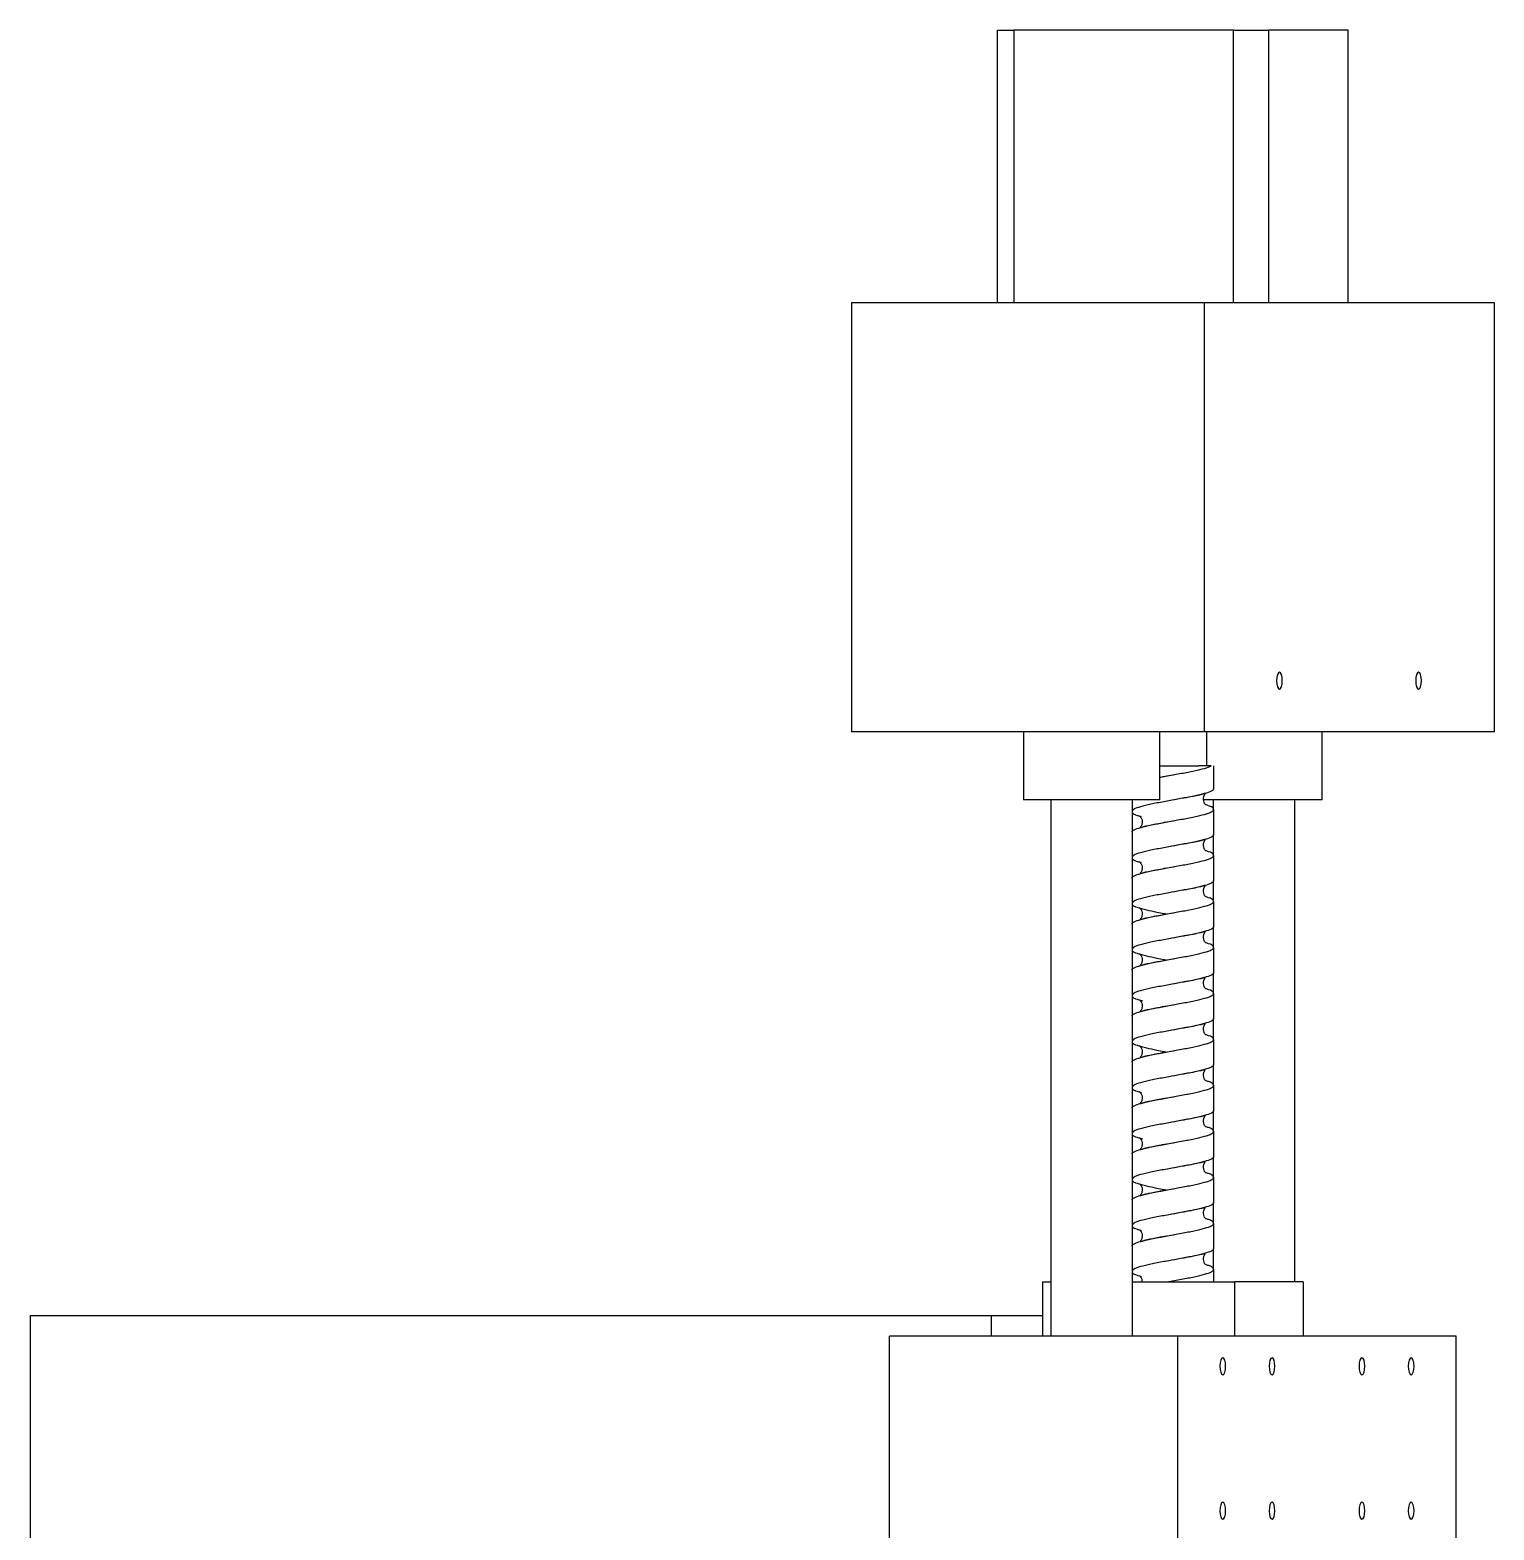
# Model space of a CAD drawing. Header units: millimetres. Extents: x 0 to 420, y 0 to 297.
# Drawn here: x 68.57 to 90.05, y 172.26 to 194.27 of the extents above; entities that cross this region are included whole.
import ezdxf

# ---------------------------------------------------------------- set-up
doc = ezdxf.new("R2010")
doc.units = ezdxf.units.MM

msp = doc.modelspace()

# ---------------------------------------------------------------- linework, layer by layer
at = {"color": 7, "linetype": 'Continuous', "lineweight": 25}
for p, q in [((82.768, 190.271), (82.768, 194.271)), ((82.768, 194.271), (83.008, 194.271)), ((83.008, 194.271), (83.008, 190.271)), ((86.233, 194.271), (83.008, 194.271)), ((86.233, 190.271), (86.233, 194.271)), ((86.233, 194.271), (86.745, 194.271)), ((86.745, 194.271), (86.745, 190.271)), ((87.913, 194.271), (86.745, 194.271)), ((87.913, 190.271), (87.913, 194.271)), ((80.627, 190.271), (85.799, 190.271)), ((80.627, 190.271), (80.627, 183.971)), ((85.799, 190.271), (85.799, 183.971)), ((85.799, 190.271), (90.054, 190.271)), ((90.054, 190.271), (90.054, 183.971)), ((85.799, 183.971), (80.627, 183.971)), ((83.149, 183.971), (83.149, 182.971)), ((85.149, 182.971), (85.149, 183.971)), ((90.054, 183.971), (85.799, 183.971)), ((85.84, 183.471), (85.84, 183.971)), ((87.532, 182.971), (87.532, 183.971)), ((85.149, 183.471), (85.723, 183.471)), ((85.94, 183.138), (85.94, 183.471)), ((83.809, 182.971), (83.149, 182.971)), ((83.549, 182.971), (83.549, 175.1)), ((85.149, 182.971), (83.809, 182.971)), ((84.749, 175.1), (84.749, 182.971)), ((86.191, 182.971), (85.78, 182.971)), ((85.932, 182.971), (85.932, 182.851)), ((87.532, 182.971), (86.191, 182.971)), ((87.132, 175.9), (87.132, 182.971)), ((85.94, 182.463), (85.94, 182.833)), ((85.932, 182.457), (85.932, 182.176)), ((85.94, 181.788), (85.94, 182.158)), ((85.932, 181.782), (85.932, 181.501)), ((85.94, 181.113), (85.94, 181.483)), ((85.932, 181.107), (85.932, 180.826)), ((85.94, 180.438), (85.94, 180.808)), ((85.932, 180.432), (85.932, 180.151)), ((85.94, 179.763), (85.94, 180.133)), ((85.932, 179.757), (85.932, 179.476)), ((85.94, 179.088), (85.94, 179.458)), ((85.932, 179.082), (85.932, 178.801)), ((85.94, 178.413), (85.94, 178.783)), ((85.932, 178.407), (85.932, 178.126)), ((85.94, 177.738), (85.94, 178.108)), ((85.932, 177.732), (85.932, 177.451)), ((85.94, 177.063), (85.94, 177.433)), ((85.932, 177.057), (85.932, 176.776)), ((85.94, 176.388), (85.94, 176.758)), ((85.932, 176.382), (85.932, 176.101)), ((83.43, 175.9), (83.549, 175.9)), ((83.43, 175.9), (83.43, 175.1)), ((84.749, 175.9), (86.25, 175.9)), ((85.249, 175.898), (85.352, 175.916)), ((85.94, 175.9), (85.94, 176.083)), ((86.25, 175.1), (86.25, 175.9)), ((87.251, 175.9), (86.25, 175.9)), ((87.251, 175.9), (87.251, 175.1)), ((68.571, 175.4), (68.571, 171.8)), ((82.675, 175.4), (68.571, 175.4)), ((82.675, 175.4), (82.675, 175.1)), ((83.43, 175.4), (82.675, 175.4)), ((81.182, 172.1), (81.182, 175.1)), ((85.414, 175.1), (81.182, 175.1)), ((85.414, 172.1), (85.414, 175.1)), ((89.498, 175.1), (85.414, 175.1)), ((89.498, 172.1), (89.498, 175.1))]:
    msp.add_line(p, q, dxfattribs=at)
at = {"color": 7, "linetype": 'Continuous', "lineweight": 25, "flags": 128}
for points in [[(86.947, 184.721), (86.944, 184.769), (86.935, 184.81), (86.921, 184.837), (86.905, 184.846), (86.889, 184.837), (86.875, 184.81), (86.866, 184.769), (86.862, 184.721), (86.866, 184.673), (86.875, 184.633), (86.889, 184.606), (86.905, 184.596), (86.921, 184.606), (86.935, 184.633), (86.944, 184.673), (86.947, 184.721)], [(88.99, 184.721), (88.987, 184.769), (88.977, 184.81), (88.964, 184.837), (88.947, 184.846), (88.931, 184.837), (88.917, 184.81), (88.908, 184.769), (88.905, 184.721), (88.908, 184.673), (88.917, 184.633), (88.931, 184.606), (88.947, 184.596), (88.964, 184.606), (88.977, 184.633), (88.987, 184.673), (88.99, 184.721)], [(86.074, 174.785), (86.057, 174.776), (86.044, 174.749), (86.034, 174.708), (86.031, 174.66), (86.034, 174.613), (86.044, 174.572), (86.057, 174.545), (86.074, 174.535), (86.09, 174.545), (86.104, 174.572), (86.113, 174.613), (86.116, 174.66), (86.113, 174.708), (86.104, 174.749), (86.09, 174.776), (86.074, 174.785)], [(86.796, 174.785), (86.78, 174.776), (86.766, 174.749), (86.757, 174.708), (86.753, 174.66), (86.757, 174.613), (86.766, 174.572), (86.78, 174.545), (86.796, 174.535), (86.812, 174.545), (86.826, 174.572), (86.835, 174.613), (86.838, 174.66), (86.835, 174.708), (86.826, 174.749), (86.812, 174.776), (86.796, 174.785)], [(88.116, 174.785), (88.1, 174.776), (88.086, 174.749), (88.077, 174.708), (88.074, 174.66), (88.077, 174.613), (88.086, 174.572), (88.1, 174.545), (88.116, 174.535), (88.132, 174.545), (88.146, 174.572), (88.155, 174.613), (88.159, 174.66), (88.155, 174.708), (88.146, 174.749), (88.132, 174.776), (88.116, 174.785)], [(88.838, 174.785), (88.822, 174.776), (88.808, 174.749), (88.799, 174.708), (88.796, 174.66), (88.799, 174.613), (88.808, 174.572), (88.822, 174.545), (88.838, 174.535), (88.854, 174.545), (88.868, 174.572), (88.877, 174.613), (88.881, 174.66), (88.877, 174.708), (88.868, 174.749), (88.854, 174.776), (88.838, 174.785)], [(86.074, 172.664), (86.057, 172.655), (86.044, 172.627), (86.034, 172.587), (86.031, 172.539), (86.034, 172.491), (86.044, 172.451), (86.057, 172.424), (86.074, 172.414), (86.09, 172.424), (86.104, 172.451), (86.113, 172.491), (86.116, 172.539), (86.113, 172.587), (86.104, 172.627), (86.09, 172.655), (86.074, 172.664)], [(86.796, 172.664), (86.78, 172.655), (86.766, 172.627), (86.757, 172.587), (86.753, 172.539), (86.757, 172.491), (86.766, 172.451), (86.78, 172.424), (86.796, 172.414), (86.812, 172.424), (86.826, 172.451), (86.835, 172.491), (86.838, 172.539), (86.835, 172.587), (86.826, 172.627), (86.812, 172.655), (86.796, 172.664)], [(88.116, 172.664), (88.1, 172.655), (88.086, 172.627), (88.077, 172.587), (88.074, 172.539), (88.077, 172.491), (88.086, 172.451), (88.1, 172.424), (88.116, 172.414), (88.132, 172.424), (88.146, 172.451), (88.155, 172.491), (88.159, 172.539), (88.155, 172.587), (88.146, 172.627), (88.132, 172.655), (88.116, 172.664)], [(88.838, 172.664), (88.822, 172.655), (88.808, 172.627), (88.799, 172.587), (88.796, 172.539), (88.799, 172.491), (88.808, 172.451), (88.822, 172.424), (88.838, 172.414), (88.854, 172.424), (88.868, 172.451), (88.877, 172.491), (88.881, 172.539), (88.877, 172.587), (88.868, 172.627), (88.854, 172.655), (88.838, 172.664)]]:
    msp.add_lwpolyline(points, dxfattribs=at)
at = {"color": 7, "linetype": 'Continuous', "lineweight": 25}
for points, knots in [([(85.149, 183.304), (85.187, 183.311), (85.288, 183.33), (85.469, 183.362), (85.659, 183.399), (85.818, 183.435), (85.876, 183.459), (85.905, 183.471)], [0, 0, 0, 0, 0.128336, 0.347069, 0.565292, 0.782469, 1, 1, 1, 1]), ([(85.905, 183.471), (85.905, 183.471), (85.901, 183.471), (85.892, 183.471), (85.871, 183.471), (85.812, 183.471), (85.762, 183.471), (85.723, 183.471)], [0, 0, 0, 0, 0.01236, 0.052409, 0.116459, 0.299346, 1, 1, 1, 1]), ([(85.149, 183.305), (85.172, 183.309), (85.235, 183.321), (85.306, 183.333), (85.352, 183.341)], [0, 0, 0, 0, 0.361582, 1, 1, 1, 1]), ([(85.933, 183.138), (85.935, 183.135), (85.945, 183.119), (85.892, 183.091), (85.778, 183.055), (85.609, 183.018), (85.411, 182.982), (85.204, 182.945), (85.013, 182.908), (84.86, 182.872), (84.759, 182.836), (84.747, 182.812), (84.742, 182.8)], [0, 0, 0, 0, 0.029902, 0.138345, 0.246659, 0.354792, 0.462959, 0.571373, 0.679726, 0.787869, 0.89602, 1, 1, 1, 1]), ([(85.818, 182.902), (85.819, 182.902), (85.82, 182.902), (85.814, 182.909), (85.799, 182.932), (85.788, 182.975), (85.792, 183.018), (85.805, 183.047), (85.814, 183.06), (85.818, 183.066), (85.816, 183.066), (85.791, 183.059), (85.733, 183.043), (85.637, 183.023), (85.498, 182.997), (85.385, 182.977), (85.325, 182.966)], [0, 0, 0, 0, 0.011691, 0.04423, 0.108474, 0.169441, 0.225605, 0.269585, 0.285689, 0.306244, 0.364854, 0.44928, 0.558771, 0.685747, 0.832769, 1, 1, 1, 1]), ([(84.747, 182.496), (84.745, 182.499), (84.735, 182.514), (84.786, 182.541), (84.897, 182.577), (85.064, 182.614), (85.261, 182.65), (85.468, 182.687), (85.66, 182.724), (85.815, 182.76), (85.908, 182.793), (85.945, 182.824), (85.937, 182.853), (85.897, 182.879), (85.835, 182.896), (85.819, 182.901)], [0, 0, 0, 0, 0.021438, 0.1117, 0.201765, 0.291812, 0.382022, 0.472313, 0.562393, 0.652042, 0.741836, 0.808942, 0.875766, 0.966067, 1, 1, 1, 1]), ([(84.749, 182.783), (84.749, 182.782), (84.756, 182.77), (84.787, 182.753), (84.848, 182.737), (84.863, 182.732)], [0, 0, 0, 0, 0.018177, 0.745059, 1, 1, 1, 1]), ([(84.883, 182.724), (84.875, 182.727), (84.863, 182.73), (84.862, 182.729), (84.869, 182.72), (84.886, 182.691), (84.894, 182.644), (84.884, 182.602), (84.871, 182.579), (84.862, 182.567), (84.858, 182.562), (84.877, 182.569), (84.928, 182.585), (85.003, 182.603), (85.101, 182.622), (85.219, 182.643), (85.307, 182.658), (85.352, 182.666)], [0, 0, 0, 0, 0.068954, 0.098636, 0.126645, 0.180747, 0.236415, 0.298036, 0.321809, 0.343823, 0.398902, 0.471957, 0.564175, 0.664957, 0.770432, 0.882322, 1, 1, 1, 1]), ([(85.933, 182.463), (85.935, 182.46), (85.945, 182.444), (85.892, 182.416), (85.778, 182.38), (85.609, 182.343), (85.411, 182.307), (85.204, 182.27), (85.013, 182.233), (84.86, 182.197), (84.759, 182.161), (84.747, 182.137), (84.742, 182.125)], [0, 0, 0, 0, 0.029902, 0.138345, 0.246659, 0.354792, 0.462959, 0.571373, 0.679726, 0.787869, 0.89602, 1, 1, 1, 1]), ([(85.818, 182.227), (85.819, 182.227), (85.82, 182.227), (85.814, 182.234), (85.799, 182.257), (85.788, 182.3), (85.792, 182.343), (85.805, 182.372), (85.814, 182.385), (85.818, 182.391), (85.816, 182.391), (85.791, 182.384), (85.733, 182.368), (85.637, 182.348), (85.498, 182.322), (85.385, 182.302), (85.325, 182.291)], [0, 0, 0, 0, 0.0116906, 0.0442302, 0.1084737, 0.169441, 0.2256048, 0.2695852, 0.285689, 0.3062438, 0.3648541, 0.4492804, 0.5587709, 0.685747, 0.8327689, 1, 1, 1, 1]), ([(84.747, 181.821), (84.745, 181.824), (84.735, 181.839), (84.786, 181.866), (84.897, 181.902), (85.064, 181.939), (85.261, 181.975), (85.468, 182.012), (85.66, 182.049), (85.815, 182.085), (85.908, 182.118), (85.945, 182.149), (85.937, 182.178), (85.897, 182.204), (85.835, 182.221), (85.819, 182.226)], [0, 0, 0, 0, 0.021438, 0.1117, 0.201765, 0.291812, 0.382022, 0.472313, 0.562393, 0.652042, 0.741836, 0.808942, 0.875766, 0.966067, 1, 1, 1, 1]), ([(84.749, 182.108), (84.749, 182.107), (84.756, 182.095), (84.787, 182.078), (84.848, 182.062), (84.863, 182.057)], [0, 0, 0, 0, 0.018177, 0.745059, 1, 1, 1, 1]), ([(84.883, 182.049), (84.875, 182.052), (84.863, 182.055), (84.862, 182.054), (84.869, 182.045), (84.886, 182.016), (84.894, 181.969), (84.884, 181.927), (84.871, 181.904), (84.862, 181.892), (84.858, 181.887), (84.877, 181.894), (84.928, 181.91), (85.003, 181.928), (85.101, 181.947), (85.219, 181.968), (85.307, 181.983), (85.352, 181.991)], [0, 0, 0, 0, 0.068954, 0.098636, 0.126645, 0.180747, 0.236415, 0.298036, 0.321809, 0.343823, 0.398902, 0.471957, 0.564175, 0.664957, 0.770432, 0.882322, 1, 1, 1, 1]), ([(85.933, 181.788), (85.935, 181.785), (85.945, 181.769), (85.892, 181.741), (85.778, 181.705), (85.609, 181.668), (85.411, 181.632), (85.204, 181.595), (85.013, 181.558), (84.86, 181.522), (84.759, 181.486), (84.747, 181.462), (84.742, 181.45)], [0, 0, 0, 0, 0.029902, 0.138345, 0.246659, 0.354792, 0.462959, 0.571373, 0.679726, 0.787869, 0.89602, 1, 1, 1, 1]), ([(85.818, 181.552), (85.819, 181.552), (85.82, 181.552), (85.814, 181.559), (85.799, 181.582), (85.788, 181.625), (85.792, 181.668), (85.805, 181.697), (85.814, 181.71), (85.818, 181.716), (85.816, 181.716), (85.791, 181.709), (85.733, 181.693), (85.637, 181.673), (85.498, 181.647), (85.385, 181.627), (85.325, 181.616)], [0, 0, 0, 0, 0.011691, 0.04423, 0.108474, 0.169441, 0.225605, 0.269585, 0.285689, 0.306244, 0.364854, 0.44928, 0.558771, 0.685747, 0.832769, 1, 1, 1, 1]), ([(84.747, 181.146), (84.745, 181.149), (84.735, 181.164), (84.786, 181.191), (84.897, 181.227), (85.064, 181.264), (85.261, 181.3), (85.468, 181.337), (85.66, 181.374), (85.815, 181.41), (85.908, 181.443), (85.945, 181.474), (85.937, 181.503), (85.897, 181.529), (85.835, 181.546), (85.819, 181.551)], [0, 0, 0, 0, 0.021438, 0.1117, 0.201765, 0.291812, 0.382022, 0.472313, 0.562393, 0.652042, 0.741836, 0.808942, 0.875766, 0.966067, 1, 1, 1, 1]), ([(84.749, 181.433), (84.749, 181.432), (84.756, 181.42), (84.787, 181.403), (84.848, 181.387), (84.863, 181.382)], [0, 0, 0, 0, 0.018177, 0.745059, 1, 1, 1, 1]), ([(85.238, 181.296), (85.23, 181.297), (85.184, 181.306), (85.082, 181.325), (84.963, 181.351), (84.888, 181.372), (84.864, 181.38), (84.862, 181.379), (84.869, 181.37), (84.886, 181.341), (84.894, 181.294), (84.884, 181.252), (84.871, 181.229), (84.862, 181.217), (84.858, 181.212), (84.877, 181.219), (84.928, 181.235), (85.003, 181.253), (85.101, 181.272), (85.219, 181.293), (85.307, 181.308), (85.352, 181.316)], [0, 0, 0, 0, 0.01572, 0.084675, 0.199444, 0.285676, 0.344098, 0.365008, 0.38474, 0.422854, 0.462071, 0.505481, 0.522228, 0.537737, 0.576539, 0.628005, 0.69297, 0.763969, 0.838274, 0.917098, 1, 1, 1, 1]), ([(85.933, 181.113), (85.935, 181.11), (85.945, 181.094), (85.892, 181.066), (85.778, 181.03), (85.609, 180.993), (85.411, 180.957), (85.204, 180.92), (85.013, 180.883), (84.86, 180.847), (84.759, 180.811), (84.747, 180.787), (84.742, 180.775)], [0, 0, 0, 0, 0.029902, 0.138345, 0.246659, 0.354792, 0.462959, 0.571373, 0.679726, 0.787869, 0.89602, 1, 1, 1, 1]), ([(85.818, 180.877), (85.819, 180.877), (85.82, 180.877), (85.814, 180.884), (85.799, 180.907), (85.788, 180.95), (85.792, 180.993), (85.805, 181.022), (85.814, 181.035), (85.818, 181.041), (85.816, 181.041), (85.791, 181.034), (85.733, 181.018), (85.637, 180.998), (85.498, 180.972), (85.385, 180.952), (85.325, 180.941)], [0, 0, 0, 0, 0.011691, 0.04423, 0.108474, 0.169441, 0.225605, 0.269585, 0.285689, 0.306244, 0.364854, 0.44928, 0.558771, 0.685747, 0.832769, 1, 1, 1, 1]), ([(84.747, 180.471), (84.745, 180.474), (84.735, 180.489), (84.786, 180.516), (84.897, 180.552), (85.064, 180.589), (85.261, 180.625), (85.468, 180.662), (85.66, 180.699), (85.815, 180.735), (85.908, 180.768), (85.945, 180.799), (85.937, 180.828), (85.897, 180.854), (85.835, 180.871), (85.819, 180.876)], [0, 0, 0, 0, 0.0214385, 0.1117001, 0.201765, 0.2918123, 0.3820224, 0.4723132, 0.5623935, 0.652042, 0.7418365, 0.8089415, 0.8757656, 0.9660674, 1, 1, 1, 1]), ([(84.749, 180.758), (84.749, 180.757), (84.756, 180.745), (84.787, 180.728), (84.848, 180.712), (84.863, 180.707)], [0, 0, 0, 0, 0.018177, 0.745059, 1, 1, 1, 1]), ([(85.238, 180.621), (85.23, 180.622), (85.184, 180.631), (85.082, 180.65), (84.963, 180.676), (84.888, 180.697), (84.864, 180.705), (84.862, 180.704), (84.869, 180.695), (84.886, 180.666), (84.894, 180.619), (84.884, 180.577), (84.871, 180.554), (84.862, 180.542), (84.858, 180.537), (84.877, 180.544), (84.928, 180.56), (85.003, 180.578), (85.101, 180.597), (85.219, 180.618), (85.307, 180.633), (85.352, 180.641)], [0, 0, 0, 0, 0.01572, 0.084675, 0.199444, 0.285676, 0.344098, 0.365008, 0.38474, 0.422854, 0.462071, 0.505481, 0.522228, 0.537737, 0.576539, 0.628005, 0.69297, 0.763969, 0.838274, 0.917098, 1, 1, 1, 1]), ([(85.933, 180.438), (85.935, 180.435), (85.945, 180.419), (85.892, 180.391), (85.778, 180.355), (85.609, 180.318), (85.411, 180.282), (85.204, 180.245), (85.013, 180.208), (84.86, 180.172), (84.759, 180.136), (84.747, 180.112), (84.742, 180.1)], [0, 0, 0, 0, 0.029902, 0.138345, 0.246659, 0.354792, 0.462959, 0.571373, 0.679726, 0.787869, 0.89602, 1, 1, 1, 1]), ([(85.818, 180.202), (85.819, 180.202), (85.82, 180.202), (85.814, 180.209), (85.799, 180.232), (85.788, 180.275), (85.792, 180.318), (85.805, 180.347), (85.814, 180.36), (85.818, 180.366), (85.816, 180.366), (85.791, 180.359), (85.733, 180.343), (85.637, 180.323), (85.498, 180.297), (85.385, 180.277), (85.325, 180.266)], [0, 0, 0, 0, 0.011691, 0.04423, 0.108474, 0.169441, 0.225605, 0.269585, 0.285689, 0.306244, 0.364854, 0.44928, 0.558771, 0.685747, 0.832769, 1, 1, 1, 1]), ([(84.747, 179.796), (84.745, 179.799), (84.735, 179.814), (84.786, 179.841), (84.897, 179.877), (85.064, 179.914), (85.261, 179.95), (85.468, 179.987), (85.66, 180.024), (85.815, 180.06), (85.908, 180.093), (85.945, 180.124), (85.937, 180.153), (85.897, 180.179), (85.835, 180.196), (85.819, 180.201)], [0, 0, 0, 0, 0.021438, 0.1117, 0.201765, 0.291812, 0.382022, 0.472313, 0.562393, 0.652042, 0.741836, 0.808942, 0.875766, 0.966067, 1, 1, 1, 1]), ([(84.749, 180.083), (84.749, 180.082), (84.756, 180.07), (84.787, 180.053), (84.848, 180.037), (84.863, 180.032)], [0, 0, 0, 0, 0.018177, 0.745059, 1, 1, 1, 1]), ([(84.897, 180.02), (84.893, 180.021), (84.873, 180.026), (84.864, 180.03), (84.862, 180.029), (84.869, 180.02), (84.886, 179.991), (84.894, 179.944), (84.884, 179.902), (84.871, 179.879), (84.862, 179.867), (84.858, 179.862), (84.877, 179.869), (84.928, 179.885), (85.003, 179.903), (85.101, 179.922), (85.219, 179.943), (85.307, 179.958), (85.352, 179.966)], [0, 0, 0, 0, 0.015497, 0.096016, 0.124834, 0.152029, 0.204559, 0.258609, 0.318439, 0.341521, 0.362895, 0.416373, 0.487305, 0.576842, 0.674695, 0.777105, 0.885742, 1, 1, 1, 1]), ([(85.933, 179.763), (85.935, 179.76), (85.945, 179.744), (85.892, 179.716), (85.778, 179.68), (85.609, 179.643), (85.411, 179.607), (85.204, 179.57), (85.013, 179.533), (84.86, 179.497), (84.759, 179.461), (84.747, 179.437), (84.742, 179.425)], [0, 0, 0, 0, 0.029902, 0.138345, 0.246659, 0.354792, 0.462959, 0.571373, 0.679726, 0.787869, 0.89602, 1, 1, 1, 1]), ([(85.818, 179.527), (85.819, 179.527), (85.82, 179.527), (85.814, 179.534), (85.799, 179.557), (85.788, 179.6), (85.792, 179.643), (85.805, 179.672), (85.814, 179.685), (85.818, 179.691), (85.816, 179.691), (85.791, 179.684), (85.733, 179.668), (85.637, 179.648), (85.498, 179.622), (85.385, 179.602), (85.325, 179.591)], [0, 0, 0, 0, 0.0116906, 0.0442302, 0.1084737, 0.169441, 0.2256048, 0.2695852, 0.285689, 0.3062438, 0.3648541, 0.4492804, 0.5587709, 0.685747, 0.8327689, 1, 1, 1, 1]), ([(84.747, 179.121), (84.745, 179.124), (84.735, 179.139), (84.786, 179.166), (84.897, 179.202), (85.064, 179.239), (85.261, 179.275), (85.468, 179.312), (85.66, 179.349), (85.815, 179.385), (85.908, 179.418), (85.945, 179.449), (85.937, 179.478), (85.897, 179.504), (85.835, 179.521), (85.819, 179.526)], [0, 0, 0, 0, 0.0214385, 0.1117001, 0.201765, 0.2918123, 0.3820224, 0.4723132, 0.5623935, 0.652042, 0.7418365, 0.8089415, 0.8757656, 0.9660674, 1, 1, 1, 1]), ([(84.749, 179.408), (84.749, 179.407), (84.756, 179.395), (84.787, 179.378), (84.848, 179.362), (84.863, 179.357)], [0, 0, 0, 0, 0.018177, 0.745059, 1, 1, 1, 1]), ([(85.238, 179.271), (85.23, 179.272), (85.184, 179.281), (85.082, 179.3), (84.963, 179.326), (84.888, 179.347), (84.864, 179.355), (84.862, 179.354), (84.869, 179.345), (84.886, 179.316), (84.894, 179.269), (84.884, 179.227), (84.871, 179.204), (84.862, 179.192), (84.858, 179.187), (84.877, 179.194), (84.928, 179.21), (85.003, 179.228), (85.101, 179.247), (85.219, 179.268), (85.307, 179.283), (85.352, 179.291)], [0, 0, 0, 0, 0.01572, 0.084675, 0.199444, 0.285676, 0.344098, 0.365008, 0.38474, 0.422854, 0.462071, 0.505481, 0.522228, 0.537737, 0.576539, 0.628005, 0.69297, 0.763969, 0.838274, 0.917098, 1, 1, 1, 1]), ([(85.933, 179.088), (85.935, 179.085), (85.945, 179.069), (85.892, 179.041), (85.778, 179.005), (85.609, 178.968), (85.411, 178.932), (85.204, 178.895), (85.013, 178.858), (84.86, 178.822), (84.759, 178.786), (84.747, 178.762), (84.742, 178.75)], [0, 0, 0, 0, 0.029902, 0.138345, 0.246659, 0.354792, 0.462959, 0.571373, 0.679726, 0.787869, 0.89602, 1, 1, 1, 1]), ([(85.818, 178.852), (85.819, 178.852), (85.82, 178.852), (85.814, 178.859), (85.799, 178.882), (85.788, 178.925), (85.792, 178.968), (85.805, 178.997), (85.814, 179.01), (85.818, 179.016), (85.816, 179.016), (85.791, 179.009), (85.733, 178.993), (85.637, 178.973), (85.498, 178.947), (85.385, 178.927), (85.325, 178.916)], [0, 0, 0, 0, 0.011691, 0.04423, 0.108474, 0.169441, 0.225605, 0.269585, 0.285689, 0.306244, 0.364854, 0.44928, 0.558771, 0.685747, 0.832769, 1, 1, 1, 1]), ([(84.747, 178.446), (84.745, 178.449), (84.735, 178.464), (84.786, 178.491), (84.897, 178.527), (85.064, 178.564), (85.261, 178.6), (85.468, 178.637), (85.66, 178.674), (85.815, 178.71), (85.908, 178.743), (85.945, 178.774), (85.937, 178.803), (85.897, 178.829), (85.835, 178.846), (85.819, 178.851)], [0, 0, 0, 0, 0.0214385, 0.1117001, 0.201765, 0.2918123, 0.3820224, 0.4723132, 0.5623935, 0.652042, 0.7418365, 0.8089415, 0.8757656, 0.9660674, 1, 1, 1, 1]), ([(84.749, 178.733), (84.749, 178.732), (84.756, 178.72), (84.787, 178.703), (84.848, 178.687), (84.863, 178.682)], [0, 0, 0, 0, 0.018177, 0.745059, 1, 1, 1, 1]), ([(84.88, 178.675), (84.873, 178.677), (84.863, 178.68), (84.862, 178.679), (84.869, 178.67), (84.886, 178.641), (84.894, 178.594), (84.884, 178.552), (84.871, 178.529), (84.862, 178.517), (84.858, 178.512), (84.877, 178.519), (84.928, 178.535), (85.003, 178.553), (85.101, 178.572), (85.219, 178.593), (85.307, 178.608), (85.352, 178.616)], [0, 0, 0, 0, 0.058777, 0.088782, 0.117098, 0.171792, 0.228068, 0.290363, 0.314395, 0.33665, 0.392331, 0.466185, 0.559411, 0.661294, 0.767923, 0.881035, 1, 1, 1, 1]), ([(85.933, 178.413), (85.935, 178.41), (85.945, 178.394), (85.892, 178.366), (85.778, 178.33), (85.609, 178.293), (85.411, 178.257), (85.204, 178.22), (85.013, 178.183), (84.86, 178.147), (84.759, 178.111), (84.747, 178.087), (84.742, 178.075)], [0, 0, 0, 0, 0.029902, 0.138345, 0.246659, 0.354792, 0.462959, 0.571373, 0.679726, 0.787869, 0.89602, 1, 1, 1, 1]), ([(85.818, 178.177), (85.819, 178.177), (85.82, 178.177), (85.814, 178.184), (85.799, 178.207), (85.788, 178.25), (85.792, 178.293), (85.805, 178.322), (85.814, 178.335), (85.818, 178.341), (85.816, 178.341), (85.791, 178.334), (85.733, 178.318), (85.637, 178.298), (85.498, 178.272), (85.385, 178.252), (85.325, 178.241)], [0, 0, 0, 0, 0.011691, 0.04423, 0.108474, 0.169441, 0.225605, 0.269585, 0.285689, 0.306244, 0.364854, 0.44928, 0.558771, 0.685747, 0.832769, 1, 1, 1, 1]), ([(84.747, 177.771), (84.745, 177.774), (84.735, 177.789), (84.786, 177.816), (84.897, 177.852), (85.064, 177.889), (85.261, 177.925), (85.468, 177.962), (85.66, 177.999), (85.815, 178.035), (85.908, 178.068), (85.945, 178.099), (85.937, 178.128), (85.897, 178.154), (85.835, 178.171), (85.819, 178.176)], [0, 0, 0, 0, 0.0214385, 0.1117001, 0.201765, 0.2918123, 0.3820224, 0.4723132, 0.5623935, 0.652042, 0.7418365, 0.8089415, 0.8757656, 0.9660674, 1, 1, 1, 1]), ([(84.749, 178.058), (84.749, 178.057), (84.756, 178.045), (84.787, 178.028), (84.848, 178.012), (84.863, 178.007)], [0, 0, 0, 0, 0.018177, 0.745059, 1, 1, 1, 1]), ([(84.897, 177.995), (84.893, 177.996), (84.873, 178.001), (84.864, 178.005), (84.862, 178.004), (84.869, 177.995), (84.886, 177.966), (84.894, 177.919), (84.884, 177.877), (84.871, 177.854), (84.862, 177.842), (84.858, 177.837), (84.877, 177.844), (84.928, 177.86), (85.003, 177.878), (85.101, 177.897), (85.219, 177.918), (85.307, 177.933), (85.352, 177.941)], [0, 0, 0, 0, 0.0154965, 0.0960156, 0.1248342, 0.1520294, 0.2045594, 0.2586093, 0.3184392, 0.3415206, 0.3628948, 0.4163735, 0.4873052, 0.5768425, 0.6746951, 0.7771048, 0.885742, 1, 1, 1, 1]), ([(85.933, 177.738), (85.935, 177.735), (85.945, 177.719), (85.892, 177.691), (85.778, 177.655), (85.609, 177.618), (85.411, 177.582), (85.204, 177.545), (85.013, 177.508), (84.86, 177.472), (84.759, 177.436), (84.747, 177.412), (84.742, 177.4)], [0, 0, 0, 0, 0.029902, 0.138345, 0.246659, 0.354792, 0.462959, 0.571373, 0.679726, 0.787869, 0.89602, 1, 1, 1, 1]), ([(85.818, 177.502), (85.819, 177.502), (85.82, 177.502), (85.814, 177.509), (85.799, 177.532), (85.788, 177.575), (85.792, 177.618), (85.805, 177.647), (85.814, 177.66), (85.818, 177.666), (85.816, 177.666), (85.791, 177.659), (85.733, 177.643), (85.637, 177.623), (85.498, 177.597), (85.385, 177.577), (85.325, 177.566)], [0, 0, 0, 0, 0.011691, 0.04423, 0.108474, 0.169441, 0.225605, 0.269585, 0.285689, 0.306244, 0.364854, 0.44928, 0.558771, 0.685747, 0.832769, 1, 1, 1, 1]), ([(84.747, 177.096), (84.745, 177.099), (84.735, 177.114), (84.786, 177.141), (84.897, 177.177), (85.064, 177.214), (85.261, 177.25), (85.468, 177.287), (85.66, 177.324), (85.815, 177.36), (85.908, 177.393), (85.945, 177.424), (85.937, 177.453), (85.897, 177.479), (85.835, 177.496), (85.819, 177.501)], [0, 0, 0, 0, 0.021438, 0.1117, 0.201765, 0.291812, 0.382022, 0.472313, 0.562393, 0.652042, 0.741836, 0.808942, 0.875766, 0.966067, 1, 1, 1, 1]), ([(84.749, 177.383), (84.749, 177.382), (84.756, 177.37), (84.787, 177.353), (84.848, 177.337), (84.863, 177.332)], [0, 0, 0, 0, 0.0181773, 0.7450594, 1, 1, 1, 1]), ([(85.238, 177.246), (85.23, 177.247), (85.184, 177.256), (85.082, 177.275), (84.963, 177.301), (84.888, 177.322), (84.864, 177.33), (84.862, 177.329), (84.869, 177.32), (84.886, 177.291), (84.894, 177.244), (84.884, 177.202), (84.871, 177.179), (84.862, 177.167), (84.858, 177.162), (84.877, 177.169), (84.928, 177.185), (85.003, 177.203), (85.101, 177.222), (85.219, 177.243), (85.307, 177.258), (85.352, 177.266)], [0, 0, 0, 0, 0.01572, 0.084675, 0.199444, 0.285676, 0.344098, 0.365008, 0.38474, 0.422854, 0.462071, 0.505481, 0.522228, 0.537737, 0.576539, 0.628005, 0.69297, 0.763969, 0.838274, 0.917098, 1, 1, 1, 1]), ([(85.933, 177.063), (85.935, 177.06), (85.945, 177.044), (85.892, 177.016), (85.778, 176.98), (85.609, 176.943), (85.411, 176.907), (85.204, 176.87), (85.013, 176.833), (84.86, 176.797), (84.759, 176.761), (84.747, 176.737), (84.742, 176.725)], [0, 0, 0, 0, 0.029902, 0.138345, 0.246659, 0.354792, 0.462959, 0.571373, 0.679726, 0.787869, 0.89602, 1, 1, 1, 1]), ([(84.747, 176.421), (84.745, 176.424), (84.735, 176.439), (84.786, 176.466), (84.897, 176.502), (85.064, 176.539), (85.261, 176.575), (85.468, 176.612), (85.66, 176.649), (85.815, 176.685), (85.908, 176.718), (85.945, 176.749), (85.937, 176.778), (85.897, 176.804), (85.835, 176.821), (85.819, 176.826)], [0, 0, 0, 0, 0.021438, 0.1117, 0.201765, 0.291812, 0.382022, 0.472313, 0.562393, 0.652042, 0.741836, 0.808942, 0.875766, 0.966067, 1, 1, 1, 1]), ([(85.818, 176.827), (85.819, 176.827), (85.82, 176.827), (85.814, 176.834), (85.799, 176.857), (85.788, 176.9), (85.792, 176.943), (85.805, 176.972), (85.814, 176.985), (85.818, 176.991), (85.816, 176.991), (85.791, 176.984), (85.733, 176.968), (85.637, 176.948), (85.498, 176.922), (85.385, 176.902), (85.325, 176.891)], [0, 0, 0, 0, 0.011691, 0.04423, 0.108474, 0.169441, 0.225605, 0.269585, 0.285689, 0.306244, 0.364854, 0.44928, 0.558771, 0.685747, 0.832769, 1, 1, 1, 1]), ([(84.749, 176.708), (84.749, 176.707), (84.756, 176.695), (84.787, 176.678), (84.848, 176.662), (84.863, 176.657)], [0, 0, 0, 0, 0.0181773, 0.7450594, 1, 1, 1, 1]), ([(84.883, 176.649), (84.875, 176.652), (84.863, 176.655), (84.862, 176.654), (84.869, 176.645), (84.886, 176.616), (84.894, 176.569), (84.884, 176.527), (84.871, 176.504), (84.862, 176.492), (84.858, 176.487), (84.877, 176.494), (84.928, 176.51), (85.003, 176.528), (85.101, 176.547), (85.219, 176.568), (85.307, 176.583), (85.352, 176.591)], [0, 0, 0, 0, 0.0689542, 0.0986355, 0.1266448, 0.1807474, 0.2364152, 0.2980362, 0.3218086, 0.3438226, 0.3989022, 0.4719573, 0.564175, 0.6649569, 0.7704323, 0.8823216, 1, 1, 1, 1]), ([(85.933, 176.388), (85.935, 176.385), (85.945, 176.369), (85.892, 176.341), (85.778, 176.305), (85.609, 176.268), (85.411, 176.232), (85.204, 176.195), (85.013, 176.158), (84.86, 176.122), (84.759, 176.086), (84.747, 176.062), (84.742, 176.05)], [0, 0, 0, 0, 0.029902, 0.138345, 0.246659, 0.354792, 0.462959, 0.571373, 0.679726, 0.787869, 0.89602, 1, 1, 1, 1]), ([(85.259, 175.9), (85.26, 175.9), (85.326, 175.912), (85.47, 175.937), (85.66, 175.974), (85.816, 176.01), (85.908, 176.043), (85.945, 176.074), (85.937, 176.103), (85.897, 176.129), (85.835, 176.146), (85.819, 176.151)], [0, 0, 0, 0, 0.0029682, 0.1486413, 0.293975, 0.4386119, 0.5834845, 0.6917503, 0.7995628, 0.9452538, 1, 1, 1, 1]), ([(85.818, 176.152), (85.819, 176.152), (85.82, 176.152), (85.814, 176.159), (85.799, 176.182), (85.788, 176.225), (85.792, 176.268), (85.805, 176.297), (85.814, 176.31), (85.818, 176.316), (85.816, 176.316), (85.791, 176.309), (85.733, 176.293), (85.637, 176.273), (85.498, 176.247), (85.385, 176.227), (85.325, 176.216)], [0, 0, 0, 0, 0.011691, 0.04423, 0.108474, 0.169441, 0.225605, 0.269585, 0.285689, 0.306244, 0.364854, 0.44928, 0.558771, 0.685747, 0.832769, 1, 1, 1, 1]), ([(84.749, 176.033), (84.749, 176.032), (84.756, 176.02), (84.787, 176.003), (84.848, 175.987), (84.863, 175.982)], [0, 0, 0, 0, 0.0181773, 0.7450594, 1, 1, 1, 1]), ([(84.883, 175.974), (84.875, 175.977), (84.863, 175.98), (84.862, 175.979), (84.869, 175.97), (84.886, 175.943), (84.888, 175.914), (84.89, 175.9)], [0, 0, 0, 0, 0.298906, 0.42757, 0.548987, 0.783513, 1, 1, 1, 1])]:
    msp.add_open_spline(points, degree=3, knots=knots, dxfattribs=at)

doc.saveas('drawing.dxf')
